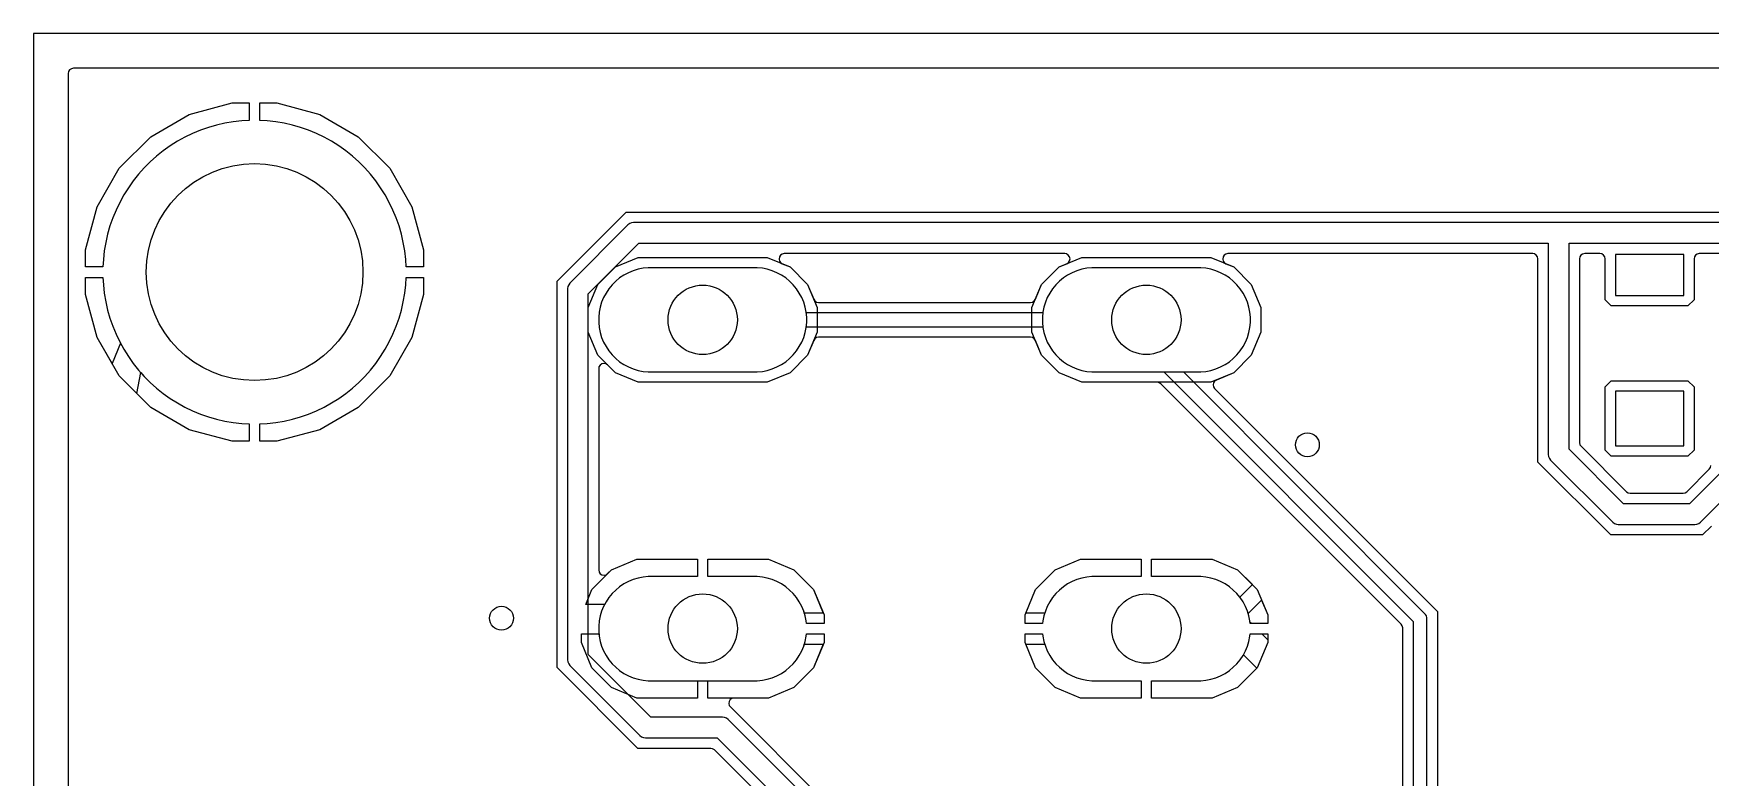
# Model space of a CAD drawing. Header units: millimetres. Extents: x 0 to 52.1, y 0 to 54.3.
# Drawn here: x 0 to 24.58, y 43.39 to 54.28 of the extents above; entities that cross this region are included whole.
import ezdxf

# ---------------------------------------------------------------- set-up
doc = ezdxf.new("R2010")
doc.units = ezdxf.units.MM

msp = doc.modelspace()

# ---------------------------------------------------------------- linework, layer by layer
at = {"layer": '16_copper'}
for points in [[(51.496, 0.514), (51.521, 0.531), (51.537, 0.557), (51.542, 0.584), (51.542, 53.696), (51.536, 53.726), (51.519, 53.751), (51.493, 53.767), (51.466, 53.772), (0.584, 53.772), (0.554, 53.766), (0.529, 53.749), (0.513, 53.723), (0.508, 53.696), (0.508, 0.584), (0.514, 0.554), (0.531, 0.529), (0.557, 0.513), (0.584, 0.508), (51.466, 0.508)], [(0.762, 50.864), (0.762, 51.114), (0.931, 51.743), (1.257, 52.308), (1.718, 52.769), (2.283, 53.095), (2.912, 53.264), (3.162, 53.264), (3.162, 53.009), (3.052, 53.003), (2.928, 52.989), (2.805, 52.968), (2.683, 52.94), (2.563, 52.906), (2.446, 52.865), (2.33, 52.817), (2.218, 52.763), (2.109, 52.703), (2.003, 52.636), (1.902, 52.564), (1.804, 52.486), (1.711, 52.403), (1.623, 52.315), (1.54, 52.222), (1.462, 52.124), (1.39, 52.023), (1.323, 51.917), (1.263, 51.808), (1.209, 51.696), (1.161, 51.58), (1.12, 51.463), (1.086, 51.343), (1.058, 51.221), (1.037, 51.098), (1.023, 50.974), (1.017, 50.864)], [(5.46, 50.864), (5.454, 50.974), (5.44, 51.098), (5.419, 51.221), (5.391, 51.343), (5.357, 51.463), (5.316, 51.58), (5.268, 51.696), (5.214, 51.808), (5.154, 51.917), (5.087, 52.023), (5.015, 52.124), (4.937, 52.222), (4.854, 52.315), (4.766, 52.403), (4.673, 52.486), (4.575, 52.564), (4.474, 52.636), (4.368, 52.703), (4.259, 52.763), (4.147, 52.817), (4.031, 52.865), (3.914, 52.906), (3.794, 52.94), (3.672, 52.968), (3.549, 52.989), (3.425, 53.003), (3.315, 53.009), (3.315, 53.264), (3.565, 53.264), (4.194, 53.095), (4.759, 52.769), (5.22, 52.308), (5.546, 51.743), (5.715, 51.114), (5.715, 50.864)], [(2.912, 48.311), (2.283, 48.48), (1.718, 48.806), (1.257, 49.267), (0.931, 49.832), (0.762, 50.461), (0.762, 50.711), (1.017, 50.711), (1.023, 50.601), (1.037, 50.477), (1.058, 50.354), (1.086, 50.232), (1.12, 50.112), (1.161, 49.995), (1.209, 49.879), (1.263, 49.767), (1.323, 49.658), (1.39, 49.552), (1.462, 49.451), (1.54, 49.353), (1.623, 49.26), (1.711, 49.172), (1.804, 49.089), (1.902, 49.011), (2.003, 48.939), (2.109, 48.872), (2.218, 48.812), (2.33, 48.758), (2.446, 48.71), (2.563, 48.669), (2.683, 48.635), (2.805, 48.607), (2.928, 48.586), (3.052, 48.572), (3.162, 48.566), (3.162, 48.311)], [(3.315, 48.311), (3.315, 48.566), (3.425, 48.572), (3.549, 48.586), (3.672, 48.607), (3.794, 48.635), (3.914, 48.669), (4.031, 48.71), (4.147, 48.758), (4.259, 48.812), (4.368, 48.872), (4.474, 48.939), (4.575, 49.011), (4.673, 49.089), (4.766, 49.172), (4.854, 49.26), (4.937, 49.353), (5.015, 49.451), (5.087, 49.552), (5.154, 49.658), (5.214, 49.767), (5.268, 49.879), (5.316, 49.995), (5.357, 50.112), (5.391, 50.232), (5.419, 50.354), (5.44, 50.477), (5.454, 50.601), (5.46, 50.711), (5.715, 50.711), (5.715, 50.461), (5.546, 49.832), (5.22, 49.267), (4.759, 48.806), (4.194, 48.48), (3.565, 48.311)], [(8.092, 45.923), (8.183, 46.143), (8.469, 46.429), (8.843, 46.584), (9.731, 46.584), (9.731, 46.33), (9.007, 46.33), (8.933, 46.322), (8.859, 46.308), (8.788, 46.286), (8.719, 46.257), (8.653, 46.222), (8.59, 46.181), (8.532, 46.133), (8.479, 46.08), (8.432, 46.022), (8.39, 45.96), (8.371, 45.923)], [(11.327, 45.644), (11.323, 45.68), (11.309, 45.753), (11.287, 45.825), (11.258, 45.894), (11.223, 45.96), (11.182, 46.022), (11.134, 46.08), (11.081, 46.133), (11.023, 46.181), (10.961, 46.222), (10.895, 46.257), (10.826, 46.286), (10.754, 46.308), (10.681, 46.322), (10.606, 46.33), (9.883, 46.33), (9.883, 46.584), (10.771, 46.584), (11.144, 46.429), (11.43, 46.143), (11.585, 45.77), (11.585, 45.644)], [(14.531, 45.644), (14.531, 45.77), (14.686, 46.143), (14.972, 46.429), (15.345, 46.584), (16.233, 46.584), (16.233, 46.33), (15.51, 46.33), (15.435, 46.322), (15.362, 46.308), (15.29, 46.286), (15.221, 46.257), (15.155, 46.222), (15.093, 46.181), (15.035, 46.133), (14.982, 46.08), (14.934, 46.022), (14.893, 45.96), (14.857, 45.894), (14.829, 45.825), (14.807, 45.753), (14.792, 45.68), (14.789, 45.644)], [(17.829, 45.644), (17.826, 45.68), (17.811, 45.753), (17.789, 45.825), (17.761, 45.894), (17.726, 45.96), (17.684, 46.022), (17.636, 46.08), (17.583, 46.133), (17.526, 46.181), (17.463, 46.222), (17.397, 46.257), (17.328, 46.286), (17.256, 46.308), (17.183, 46.322), (17.109, 46.33), (16.385, 46.33), (16.385, 46.584), (17.273, 46.584), (17.647, 46.429), (17.932, 46.143), (18.087, 45.77), (18.087, 45.644)], [(8.843, 44.552), (8.469, 44.706), (8.183, 44.992), (8.029, 45.366), (8.029, 45.492), (8.287, 45.492), (8.29, 45.456), (8.305, 45.382), (8.326, 45.311), (8.355, 45.242), (8.39, 45.176), (8.432, 45.113), (8.479, 45.055), (8.532, 45.003), (8.59, 44.955), (8.653, 44.913), (8.719, 44.878), (8.788, 44.849), (8.859, 44.828), (8.933, 44.813), (9.007, 44.806), (9.731, 44.806), (9.731, 44.552)], [(9.883, 44.552), (9.883, 44.806), (10.606, 44.806), (10.681, 44.813), (10.754, 44.828), (10.826, 44.849), (10.895, 44.878), (10.961, 44.913), (11.023, 44.955), (11.081, 45.003), (11.134, 45.055), (11.182, 45.113), (11.223, 45.176), (11.258, 45.242), (11.287, 45.311), (11.309, 45.382), (11.323, 45.456), (11.327, 45.492), (11.585, 45.492), (11.585, 45.366), (11.43, 44.992), (11.144, 44.706), (10.771, 44.552)], [(15.345, 44.552), (14.972, 44.706), (14.686, 44.992), (14.531, 45.366), (14.531, 45.492), (14.789, 45.492), (14.792, 45.456), (14.807, 45.382), (14.829, 45.311), (14.857, 45.242), (14.893, 45.176), (14.934, 45.113), (14.982, 45.055), (15.035, 45.003), (15.093, 44.955), (15.155, 44.913), (15.221, 44.878), (15.29, 44.849), (15.362, 44.828), (15.435, 44.813), (15.51, 44.806), (16.233, 44.806), (16.233, 44.552)], [(16.385, 44.552), (16.385, 44.806), (17.109, 44.806), (17.183, 44.813), (17.256, 44.828), (17.328, 44.849), (17.397, 44.878), (17.463, 44.913), (17.526, 44.955), (17.583, 45.003), (17.636, 45.055), (17.684, 45.113), (17.726, 45.176), (17.761, 45.242), (17.789, 45.311), (17.811, 45.382), (17.826, 45.456), (17.829, 45.492), (18.087, 45.492), (18.087, 45.366), (17.932, 44.992), (17.647, 44.706), (17.273, 44.552)]]:
    msp.add_lwpolyline(points, close=True, dxfattribs=at)
for points in [[(20.066, 35.963), (20.066, 45.578), (20.06, 45.608), (20.044, 45.632), (16.523, 49.152), (16.498, 49.169), (16.47, 49.175), (15.365, 49.175), (15.029, 49.314), (14.772, 49.571), (14.682, 49.788), (14.665, 49.813), (14.64, 49.83), (14.612, 49.835), (11.504, 49.835), (11.474, 49.829), (11.449, 49.812), (11.434, 49.788), (11.344, 49.571), (11.087, 49.314), (10.751, 49.175), (8.863, 49.175), (8.527, 49.314), (8.27, 49.571), (8.13, 49.907), (8.13, 50.271), (8.27, 50.607), (8.527, 50.864), (8.863, 51.003), (10.751, 51.003), (11.087, 50.864), (11.344, 50.607), (11.434, 50.39), (11.451, 50.365), (11.476, 50.348), (11.504, 50.343), (14.612, 50.343), (14.641, 50.349), (14.666, 50.366), (14.682, 50.39), (14.772, 50.607), (15.029, 50.864), (15.365, 51.003), (17.253, 51.003), (17.589, 50.864), (17.846, 50.607), (17.986, 50.271), (17.986, 49.907), (17.846, 49.571), (17.589, 49.314), (17.335, 49.208), (17.31, 49.191), (17.293, 49.166), (17.288, 49.136), (17.294, 49.107), (17.31, 49.084), (20.574, 45.82), (20.574, 36.205)], [(20.422, 36.11), (20.422, 45.728), (20.415, 45.754), (20.401, 45.777), (16.852, 49.327), (17.109, 49.327), (17.183, 49.334), (17.256, 49.349), (17.328, 49.371), (17.397, 49.399), (17.463, 49.435), (17.526, 49.476), (17.583, 49.524), (17.636, 49.577), (17.684, 49.635), (17.726, 49.697), (17.761, 49.763), (17.789, 49.832), (17.811, 49.904), (17.826, 49.977), (17.833, 50.052), (17.833, 50.126), (17.826, 50.201), (17.811, 50.274), (17.789, 50.346), (17.761, 50.415), (17.726, 50.481), (17.684, 50.543), (17.636, 50.601), (17.583, 50.654), (17.526, 50.702), (17.463, 50.743), (17.397, 50.779), (17.328, 50.807), (17.256, 50.829), (17.183, 50.844), (17.109, 50.851), (15.51, 50.851), (15.435, 50.844), (15.362, 50.829), (15.29, 50.807), (15.221, 50.779), (15.155, 50.743), (15.093, 50.702), (15.035, 50.654), (14.982, 50.601), (14.934, 50.543), (14.893, 50.481), (14.857, 50.415), (14.829, 50.346), (14.807, 50.274), (14.792, 50.201), (14.791, 50.191), (11.324, 50.191), (11.323, 50.201), (11.309, 50.274), (11.287, 50.346), (11.258, 50.415), (11.223, 50.481), (11.182, 50.543), (11.134, 50.601), (11.081, 50.654), (11.023, 50.702), (10.961, 50.743), (10.895, 50.779), (10.826, 50.807), (10.754, 50.829), (10.681, 50.844), (10.606, 50.851), (9.007, 50.851), (8.933, 50.844), (8.859, 50.829), (8.788, 50.807), (8.719, 50.779), (8.653, 50.743), (8.59, 50.702), (8.532, 50.654), (8.479, 50.601), (8.432, 50.543), (8.39, 50.481), (8.355, 50.415), (8.326, 50.346), (8.305, 50.274), (8.29, 50.201), (8.283, 50.126), (8.283, 50.052), (8.29, 49.977), (8.305, 49.904), (8.326, 49.832), (8.355, 49.763), (8.39, 49.697), (8.432, 49.635), (8.479, 49.577), (8.532, 49.524), (8.59, 49.476), (8.653, 49.435), (8.719, 49.399), (8.788, 49.371), (8.859, 49.349), (8.933, 49.334), (9.007, 49.327), (10.606, 49.327), (10.681, 49.334), (10.754, 49.349), (10.826, 49.371), (10.895, 49.399), (10.961, 49.435), (11.023, 49.476), (11.081, 49.524), (11.134, 49.577), (11.182, 49.635), (11.223, 49.697), (11.258, 49.763), (11.287, 49.832), (11.309, 49.904), (11.323, 49.977), (11.324, 49.987), (14.791, 49.987), (14.792, 49.977), (14.807, 49.904), (14.829, 49.832), (14.857, 49.763), (14.893, 49.697), (14.934, 49.635), (14.982, 49.577), (15.035, 49.524), (15.093, 49.476), (15.155, 49.435), (15.221, 49.399), (15.29, 49.371), (15.362, 49.349), (15.435, 49.334), (15.51, 49.327), (16.564, 49.327), (20.218, 45.673), (20.218, 36.055)]]:
    msp.add_lwpolyline(points, dxfattribs=at)
at = {"layer": '1_copper'}
for points in [[(51.496, 0.514), (51.521, 0.531), (51.537, 0.557), (51.542, 0.584), (51.542, 53.696), (51.536, 53.726), (51.519, 53.751), (51.493, 53.767), (51.466, 53.772), (0.584, 53.772), (0.554, 53.766), (0.529, 53.749), (0.513, 53.723), (0.508, 53.696), (0.508, 0.584), (0.514, 0.554), (0.531, 0.529), (0.557, 0.513), (0.584, 0.508), (51.466, 0.508)], [(0.762, 50.864), (0.762, 51.114), (0.931, 51.743), (1.257, 52.308), (1.718, 52.769), (2.283, 53.095), (2.912, 53.264), (3.162, 53.264), (3.162, 53.009), (3.052, 53.003), (2.928, 52.989), (2.805, 52.968), (2.683, 52.94), (2.563, 52.906), (2.446, 52.865), (2.33, 52.817), (2.218, 52.763), (2.109, 52.703), (2.003, 52.636), (1.902, 52.564), (1.804, 52.486), (1.711, 52.403), (1.623, 52.315), (1.54, 52.222), (1.462, 52.124), (1.39, 52.023), (1.323, 51.917), (1.263, 51.808), (1.209, 51.696), (1.161, 51.58), (1.12, 51.463), (1.086, 51.343), (1.058, 51.221), (1.037, 51.098), (1.023, 50.974), (1.017, 50.864)], [(5.46, 50.864), (5.454, 50.974), (5.44, 51.098), (5.419, 51.221), (5.391, 51.343), (5.357, 51.463), (5.316, 51.58), (5.268, 51.696), (5.214, 51.808), (5.154, 51.917), (5.087, 52.023), (5.015, 52.124), (4.937, 52.222), (4.854, 52.315), (4.766, 52.403), (4.673, 52.486), (4.575, 52.564), (4.474, 52.636), (4.368, 52.703), (4.259, 52.763), (4.147, 52.817), (4.031, 52.865), (3.914, 52.906), (3.794, 52.94), (3.672, 52.968), (3.549, 52.989), (3.425, 53.003), (3.315, 53.009), (3.315, 53.264), (3.565, 53.264), (4.194, 53.095), (4.759, 52.769), (5.22, 52.308), (5.546, 51.743), (5.715, 51.114), (5.715, 50.864)], [(24.184, 51.044), (23.184, 51.044), (23.184, 50.444), (24.184, 50.444)], [(0.931, 49.832), (0.762, 50.461), (0.762, 50.711), (1.017, 50.711), (1.023, 50.601), (1.037, 50.477), (1.058, 50.354), (1.086, 50.232), (1.12, 50.112), (1.161, 49.995), (1.209, 49.879), (1.263, 49.767), (1.273, 49.749), (1.15, 49.452)], [(3.315, 48.311), (3.315, 48.566), (3.425, 48.572), (3.549, 48.586), (3.672, 48.607), (3.794, 48.635), (3.914, 48.669), (4.031, 48.71), (4.147, 48.758), (4.259, 48.812), (4.368, 48.872), (4.474, 48.939), (4.575, 49.011), (4.673, 49.089), (4.766, 49.172), (4.854, 49.26), (4.937, 49.353), (5.015, 49.451), (5.087, 49.552), (5.154, 49.658), (5.214, 49.767), (5.268, 49.879), (5.316, 49.995), (5.357, 50.112), (5.391, 50.232), (5.419, 50.354), (5.44, 50.477), (5.454, 50.601), (5.46, 50.711), (5.715, 50.711), (5.715, 50.461), (5.546, 49.832), (5.22, 49.267), (4.759, 48.806), (4.194, 48.48), (3.565, 48.311)], [(10.681, 49.334), (10.754, 49.349), (10.826, 49.371), (10.895, 49.399), (10.961, 49.435), (11.023, 49.476), (11.081, 49.524), (11.134, 49.577), (11.182, 49.635), (11.223, 49.697), (11.258, 49.763), (11.287, 49.832), (11.309, 49.904), (11.323, 49.977), (11.331, 50.052), (11.331, 50.126), (11.323, 50.201), (11.309, 50.274), (11.287, 50.346), (11.258, 50.415), (11.223, 50.481), (11.182, 50.543), (11.134, 50.601), (11.081, 50.654), (11.023, 50.702), (10.961, 50.743), (10.895, 50.779), (10.826, 50.807), (10.754, 50.829), (10.681, 50.844), (10.606, 50.851), (9.007, 50.851), (8.933, 50.844), (8.859, 50.829), (8.788, 50.807), (8.719, 50.779), (8.653, 50.743), (8.59, 50.702), (8.532, 50.654), (8.479, 50.601), (8.432, 50.543), (8.39, 50.481), (8.355, 50.415), (8.326, 50.346), (8.305, 50.274), (8.29, 50.201), (8.283, 50.126), (8.283, 50.052), (8.29, 49.977), (8.305, 49.904), (8.326, 49.832), (8.355, 49.763), (8.39, 49.697), (8.432, 49.635), (8.479, 49.577), (8.532, 49.524), (8.59, 49.476), (8.653, 49.435), (8.719, 49.399), (8.788, 49.371), (8.859, 49.349), (8.933, 49.334), (9.007, 49.327), (10.606, 49.327)], [(17.183, 49.334), (17.256, 49.349), (17.328, 49.371), (17.397, 49.399), (17.463, 49.435), (17.526, 49.476), (17.583, 49.524), (17.636, 49.577), (17.684, 49.635), (17.726, 49.697), (17.761, 49.763), (17.789, 49.832), (17.811, 49.904), (17.826, 49.977), (17.833, 50.052), (17.833, 50.126), (17.826, 50.201), (17.811, 50.274), (17.789, 50.346), (17.761, 50.415), (17.726, 50.481), (17.684, 50.543), (17.636, 50.601), (17.583, 50.654), (17.526, 50.702), (17.463, 50.743), (17.397, 50.779), (17.328, 50.807), (17.256, 50.829), (17.183, 50.844), (17.109, 50.851), (15.51, 50.851), (15.435, 50.844), (15.362, 50.829), (15.29, 50.807), (15.221, 50.779), (15.155, 50.743), (15.093, 50.702), (15.035, 50.654), (14.982, 50.601), (14.934, 50.543), (14.893, 50.481), (14.857, 50.415), (14.829, 50.346), (14.807, 50.274), (14.792, 50.201), (14.785, 50.126), (14.785, 50.052), (14.792, 49.977), (14.807, 49.904), (14.829, 49.832), (14.857, 49.763), (14.893, 49.697), (14.934, 49.635), (14.982, 49.577), (15.035, 49.524), (15.093, 49.476), (15.155, 49.435), (15.221, 49.399), (15.29, 49.371), (15.362, 49.349), (15.435, 49.334), (15.51, 49.327), (17.109, 49.327)], [(2.912, 48.311), (2.283, 48.48), (1.718, 48.806), (1.512, 49.012), (1.572, 49.317), (1.623, 49.26), (1.711, 49.172), (1.804, 49.089), (1.902, 49.011), (2.003, 48.939), (2.109, 48.872), (2.218, 48.812), (2.33, 48.758), (2.446, 48.71), (2.563, 48.669), (2.683, 48.635), (2.805, 48.607), (2.928, 48.586), (3.052, 48.572), (3.162, 48.566), (3.162, 48.311)], [(23.121, 48.092), (23.032, 48.181), (23.032, 49.107), (23.121, 49.197), (24.247, 49.197), (24.337, 49.107), (24.337, 48.181), (24.247, 48.092)], [(24.184, 49.044), (23.184, 49.044), (23.184, 48.244), (24.184, 48.244)], [(11.296, 45.796), (11.287, 45.825), (11.258, 45.894), (11.223, 45.96), (11.182, 46.022), (11.134, 46.08), (11.081, 46.133), (11.023, 46.181), (10.961, 46.222), (10.895, 46.257), (10.826, 46.286), (10.754, 46.308), (10.681, 46.322), (10.606, 46.33), (9.883, 46.33), (9.883, 46.584), (10.771, 46.584), (11.144, 46.429), (11.43, 46.143), (11.574, 45.796)], [(14.542, 45.796), (14.686, 46.143), (14.972, 46.429), (15.345, 46.584), (16.233, 46.584), (16.233, 46.33), (15.51, 46.33), (15.435, 46.322), (15.362, 46.308), (15.29, 46.286), (15.221, 46.257), (15.155, 46.222), (15.093, 46.181), (15.035, 46.133), (14.982, 46.08), (14.934, 46.022), (14.893, 45.96), (14.857, 45.894), (14.829, 45.825), (14.82, 45.796)], [(17.636, 46.08), (17.583, 46.133), (17.526, 46.181), (17.463, 46.222), (17.397, 46.257), (17.328, 46.286), (17.256, 46.308), (17.183, 46.322), (17.109, 46.33), (16.385, 46.33), (16.385, 46.584), (17.273, 46.584), (17.647, 46.429), (17.864, 46.212), (17.679, 46.028)], [(17.848, 45.644), (17.827, 45.665), (17.826, 45.68), (17.811, 45.753), (17.8, 45.789), (17.997, 45.987), (18.087, 45.77), (18.087, 45.644)], [(18.001, 45.492), (18.087, 45.492), (18.087, 45.405)], [(15.345, 44.552), (14.972, 44.706), (14.686, 44.992), (14.542, 45.339), (14.82, 45.339), (14.829, 45.311), (14.857, 45.242), (14.893, 45.176), (14.934, 45.113), (14.982, 45.055), (15.035, 45.003), (15.093, 44.955), (15.155, 44.913), (15.221, 44.878), (15.29, 44.849), (15.362, 44.828), (15.435, 44.813), (15.51, 44.806), (16.233, 44.806), (16.233, 44.552)], [(16.385, 44.552), (16.385, 44.806), (17.109, 44.806), (17.183, 44.813), (17.256, 44.828), (17.328, 44.849), (17.397, 44.878), (17.463, 44.913), (17.526, 44.955), (17.583, 45.003), (17.636, 45.055), (17.684, 45.113), (17.726, 45.176), (17.731, 45.186), (17.929, 44.989), (17.647, 44.706), (17.273, 44.552)]]:
    msp.add_lwpolyline(points, close=True, dxfattribs=at)
for points in [[(10.584, 43.187), (9.979, 43.793), (9.953, 43.81), (9.925, 43.815), (8.858, 43.815), (7.673, 45), (7.673, 50.657), (8.683, 51.667), (45.223, 51.667)], [(45.112, 51.515), (8.795, 51.515), (8.765, 51.509), (8.737, 51.498), (8.712, 51.481), (7.86, 50.628), (7.843, 50.603), (7.831, 50.575), (7.826, 50.546), (7.826, 45.111), (7.831, 45.081), (7.843, 45.054), (7.86, 45.029), (8.887, 44.002), (8.912, 43.985), (8.939, 43.973), (8.969, 43.968), (10.019, 43.968), (11.557, 42.43)], [(11.621, 42.797), (10.18, 44.238), (10.155, 44.255), (10.127, 44.267), (10.098, 44.272), (9.047, 44.272), (8.13, 45.189), (8.13, 50.468), (8.873, 51.21), (22.2, 51.21), (22.2, 48.118), (22.205, 48.089), (22.217, 48.061), (22.234, 48.036), (23.144, 47.126), (23.169, 47.109), (23.197, 47.097), (23.226, 47.092), (24.349, 47.092), (24.378, 47.097), (24.406, 47.109), (24.431, 47.126), (24.734, 47.429)], [(24.734, 47.86), (24.271, 47.396), (23.304, 47.396), (22.504, 48.196), (22.504, 51.21), (45.034, 51.21)], [(24.591, 47.069), (24.46, 46.939), (23.115, 46.939), (22.047, 48.007), (22.047, 50.982), (22.041, 51.011), (22.024, 51.036), (21.998, 51.053), (21.971, 51.058), (17.505, 51.058), (17.475, 51.052), (17.45, 51.035), (17.434, 51.009), (17.429, 50.979), (17.436, 50.95), (17.454, 50.925), (17.476, 50.911), (17.589, 50.864), (17.846, 50.607), (17.986, 50.271), (17.986, 49.907), (17.846, 49.571), (17.589, 49.314), (17.253, 49.175), (15.365, 49.175), (15.029, 49.314), (14.772, 49.571), (14.633, 49.907), (14.633, 50.271), (14.772, 50.607), (15.029, 50.864), (15.143, 50.911), (15.168, 50.928), (15.184, 50.954), (15.19, 50.983), (15.183, 51.013), (15.165, 51.038), (15.139, 51.053), (15.113, 51.058), (11.002, 51.058), (10.973, 51.052), (10.948, 51.035), (10.931, 51.009), (10.926, 50.979), (10.933, 50.95), (10.951, 50.925), (10.973, 50.911), (11.087, 50.864), (11.344, 50.607), (11.483, 50.271), (11.483, 49.907), (11.344, 49.571), (11.087, 49.314), (10.751, 49.175), (8.863, 49.175), (8.527, 49.314), (8.413, 49.428), (8.388, 49.445), (8.358, 49.45), (8.328, 49.444), (8.303, 49.426), (8.287, 49.4), (8.283, 49.374), (8.283, 46.427), (8.289, 46.397), (8.306, 46.372), (8.331, 46.356), (8.361, 46.35), (8.391, 46.357), (8.413, 46.373), (8.469, 46.429), (8.843, 46.584), (9.731, 46.584), (9.731, 46.33), (9.007, 46.33), (8.933, 46.322), (8.859, 46.308), (8.788, 46.286), (8.719, 46.257), (8.653, 46.222), (8.59, 46.181), (8.532, 46.133), (8.479, 46.08), (8.432, 46.022), (8.39, 45.96), (8.355, 45.894), (8.326, 45.825), (8.305, 45.753), (8.29, 45.68), (8.283, 45.605), (8.283, 45.53), (8.29, 45.456), (8.305, 45.382), (8.326, 45.311), (8.355, 45.242), (8.39, 45.176), (8.432, 45.113), (8.479, 45.055), (8.532, 45.003), (8.59, 44.955), (8.653, 44.913), (8.719, 44.878), (8.788, 44.849), (8.859, 44.828), (8.933, 44.813), (9.007, 44.806), (10.606, 44.806), (10.681, 44.813), (10.754, 44.828), (10.826, 44.849), (10.895, 44.878), (10.961, 44.913), (11.023, 44.955), (11.081, 45.003), (11.134, 45.055), (11.182, 45.113), (11.223, 45.176), (11.258, 45.242), (11.287, 45.311), (11.296, 45.339), (11.574, 45.339), (11.43, 44.992), (11.144, 44.706), (10.771, 44.552), (10.266, 44.552), (10.236, 44.546), (10.211, 44.529), (10.195, 44.503), (10.19, 44.473), (10.197, 44.444), (10.212, 44.422), (11.567, 43.067)], [(30.256, 51.058), (24.413, 51.058), (24.383, 51.052), (24.358, 51.035), (24.342, 51.009), (24.337, 50.982), (24.337, 50.381), (24.247, 50.292), (23.121, 50.292), (23.032, 50.381), (23.032, 50.982), (23.026, 51.011), (23.009, 51.036), (22.983, 51.053), (22.956, 51.058), (22.733, 51.058), (22.703, 51.052), (22.678, 51.035), (22.662, 51.009), (22.657, 50.982), (22.657, 48.291), (22.663, 48.261), (22.679, 48.237), (23.345, 47.571), (23.37, 47.554), (23.399, 47.549), (24.176, 47.549), (24.206, 47.555), (24.23, 47.571), (24.559, 47.901), (24.576, 47.926), (24.582, 47.954)]]:
    msp.add_lwpolyline(points, dxfattribs=at)
at = {"layer": 'drills_PTH'}
for centre, radius in [((3.239, 50.788), 1.588), ((9.807, 50.089), 0.508), ((16.309, 50.089), 0.508), ((9.807, 45.568), 0.508), ((16.309, 45.568), 0.508)]:
    msp.add_circle(centre, radius, dxfattribs=at)
at = {"layer": 'drills_via_1_16'}
for centre in [(18.669, 48.26), (6.858, 45.72)]:
    msp.add_circle(centre, 0.175, dxfattribs=at)
at = {"layer": 'outline'}
msp.add_lwpolyline([(0, 0), (52.05, 0), (52.05, 54.28), (0, 54.28), (0, 0)], close=True, dxfattribs=at)

doc.saveas('drawing.dxf')
